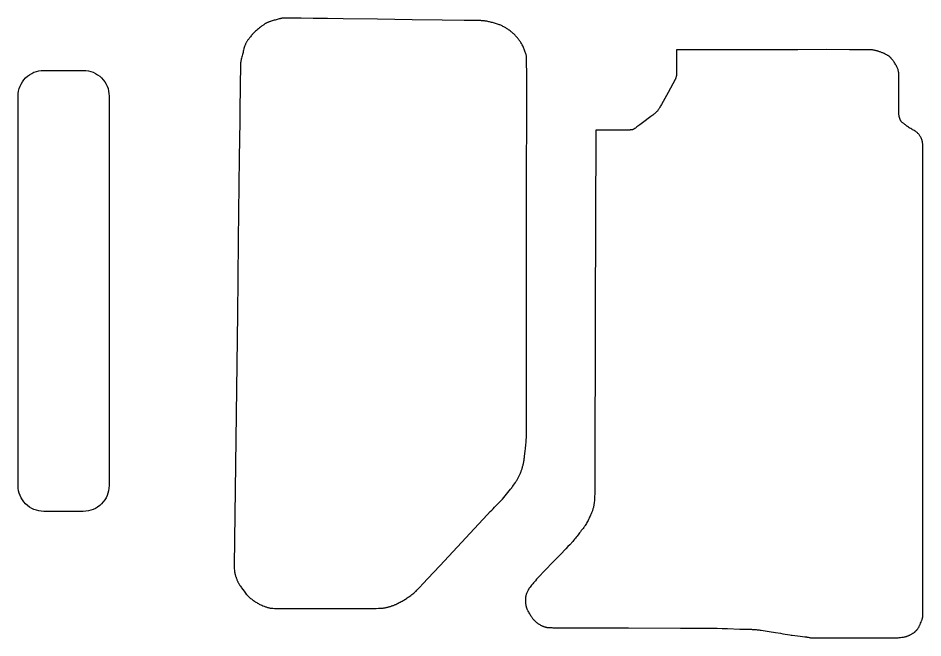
# Model space of a CAD drawing. Extents: x 346 to 6958, y 181 to 6446.
# Drawn here: x 749 to 2688, y 4202 to 5530 of the extents above; entities that cross this region are included whole.
import ezdxf

# ---------------------------------------------------------------- set-up
doc = ezdxf.new("R2010")
doc.units = 0
doc.layers.add('Default Layer', color=1, linetype='CONTINUOUS')

msp = doc.modelspace()

# ---------------------------------------------------------------- linework, layer by layer
at = {"layer": 'Default Layer'}
for points in [[(1724.6, 5524.5), (1704.8, 5524.8), (1658, 5525.5), (1593.2, 5526.4), (1519.4, 5527.4), (1445.8, 5528.4), (1411.9, 5528.8), (1381.4, 5529.2), (1355.5, 5529.5), (1335.3, 5529.7), (1327.7, 5529.8), (1321.9, 5529.8), (1318.2, 5529.8), (1317.1, 5529.8), (1316.5, 5529.7), (1315.5, 5529.6), (1314.4, 5529.4), (1313.4, 5529.2), (1312.3, 5529), (1311.3, 5528.8), (1310.3, 5528.5), (1308.2, 5528), (1306.2, 5527.4), (1304.2, 5526.8), (1302.1, 5526.2), (1300.1, 5525.6), (1298, 5525), (1295.8, 5524.4), (1293.6, 5523.7), (1291.3, 5523.1), (1290.2, 5522.7), (1289, 5522.4), (1287.9, 5522), (1286.7, 5521.6), (1285.6, 5521.1), (1284.5, 5520.7), (1283.4, 5520.2), (1282.4, 5519.7), (1281.3, 5519.2), (1280.2, 5518.6), (1279.1, 5517.9), (1277.9, 5517.2), (1276.8, 5516.5), (1275.6, 5515.7), (1274.4, 5514.9), (1273.2, 5514.1), (1272, 5513.2), (1270.8, 5512.4), (1269.6, 5511.5), (1268.4, 5510.6), (1266.1, 5508.8), (1264, 5507.1), (1261.9, 5505.3), (1259.9, 5503.5), (1257.9, 5501.7), (1256.9, 5500.8), (1255.9, 5499.8), (1255, 5498.9), (1254, 5497.9), (1253.1, 5497), (1252.1, 5496), (1251.2, 5495), (1250.3, 5494), (1249.5, 5492.9), (1248.6, 5491.9), (1246.8, 5489.8), (1245.1, 5487.6), (1244.2, 5486.4), (1243.3, 5485.3), (1242.5, 5484.1), (1241.7, 5482.9), (1240.8, 5481.7), (1240.1, 5480.5), (1239.3, 5479.3), (1238.6, 5478.1), (1237.9, 5477), (1237.2, 5475.8), (1236.6, 5474.6), (1236, 5473.4), (1235.5, 5472.3), (1235, 5471.1), (1234.6, 5469.9), (1234.2, 5468.7), (1233.8, 5467.5), (1233.4, 5466.2), (1233.1, 5465), (1232.8, 5463.8), (1232.2, 5461.3), (1231.6, 5458.8), (1231, 5456.3), (1230.4, 5453.9), (1229.8, 5451.5), (1229.1, 5449.1), (1228.5, 5446.7), (1227.8, 5444.2), (1227.2, 5441.8), (1226.9, 5440.6), (1226.7, 5439.4), (1226.4, 5438.2), (1226.2, 5437), (1226, 5435.7), (1225.9, 5434.5), (1225.8, 5433.9), (1225.8, 5432.9), (1225.7, 5429.3), (1225.6, 5424), (1225.4, 5416.8), (1225.1, 5397.8), (1224.8, 5372.8), (1224.4, 5342.9), (1223.9, 5308.6), (1222.9, 5230.1), (1220.8, 5055), (1219.8, 4970.4), (1218.9, 4896), (1211.9, 4357.5), (1211.9, 4357.1), (1211.9, 4356.6), (1212, 4354.5), (1212.1, 4352.4), (1212.3, 4349.8), (1212.6, 4347), (1212.7, 4345.6), (1212.9, 4344.2), (1213.1, 4342.8), (1213.3, 4341.5), (1213.5, 4340.2), (1213.7, 4339.1), (1214, 4338), (1214.4, 4336.8), (1214.7, 4335.6), (1215.1, 4334.3), (1215.6, 4332.9), (1216, 4331.6), (1216.5, 4330.2), (1217, 4328.9), (1217.6, 4327.5), (1218.1, 4326.2), (1218.6, 4324.9), (1219.2, 4323.6), (1219.7, 4322.4), (1220.2, 4321.3), (1220.7, 4320.2), (1221.2, 4319.3), (1221.7, 4318.3), (1222.2, 4317.4), (1222.8, 4316.5), (1223.3, 4315.7), (1223.9, 4314.8), (1224.4, 4313.9), (1225.6, 4312.2), (1226.8, 4310.5), (1228.1, 4308.8), (1230.6, 4305.5), (1233.3, 4301.8), (1234.9, 4299.8), (1236.5, 4297.7), (1238.1, 4295.7), (1239.7, 4293.8), (1240.5, 4292.9), (1241.3, 4292), (1242, 4291.2), (1242.8, 4290.5), (1243.5, 4289.8), (1244.2, 4289.1), (1245, 4288.4), (1245.8, 4287.7), (1247.3, 4286.4), (1248.9, 4285.1), (1250.5, 4283.9), (1252.1, 4282.6), (1253.8, 4281.5), (1255.4, 4280.4), (1257.1, 4279.3), (1258.7, 4278.2), (1260.4, 4277.2), (1262.2, 4276.2), (1263.9, 4275.2), (1265.6, 4274.3), (1267.4, 4273.4), (1269.2, 4272.6), (1271.2, 4271.7), (1273.6, 4270.7), (1276.2, 4269.7), (1277.6, 4269.1), (1279.1, 4268.6), (1280.5, 4268.1), (1282, 4267.6), (1283.5, 4267.1), (1285, 4266.7), (1286.5, 4266.3), (1288, 4265.9), (1289.5, 4265.6), (1290.9, 4265.3), (1291.4, 4265.3), (1292.3, 4265.2), (1294.8, 4265.1), (1298.4, 4265), (1303, 4264.9), (1308.6, 4264.8), (1315, 4264.8), (1330.2, 4264.7), (1347.9, 4264.6), (1367.4, 4264.5), (1388.3, 4264.5), (1409.7, 4264.5), (1431.2, 4264.5), (1452, 4264.6), (1471.6, 4264.7), (1489.3, 4264.8), (1504.5, 4264.9), (1516.5, 4265), (1521.1, 4265.1), (1524.7, 4265.2), (1527.2, 4265.2), (1528.1, 4265.3), (1528.6, 4265.3), (1530, 4265.5), (1531.4, 4265.7), (1532.8, 4265.9), (1534.3, 4266.2), (1535.7, 4266.4), (1537.1, 4266.7), (1538.6, 4267), (1540, 4267.4), (1541.4, 4267.7), (1542.8, 4268.1), (1544.2, 4268.5), (1545.5, 4268.9), (1546.9, 4269.3), (1548.2, 4269.7), (1549.5, 4270.1), (1550.8, 4270.5), (1552, 4271), (1553.3, 4271.4), (1554.6, 4272), (1555.9, 4272.5), (1557.2, 4273), (1558.5, 4273.6), (1561, 4274.8), (1563.5, 4276), (1565.9, 4277.2), (1568.1, 4278.3), (1570.1, 4279.4), (1572, 4280.4), (1573.9, 4281.5), (1575.8, 4282.7), (1577.6, 4283.8), (1579.4, 4285), (1581.2, 4286.2), (1583, 4287.5), (1584.8, 4288.7), (1586.7, 4290), (1588.6, 4291.4), (1590.7, 4292.9), (1592.8, 4294.4), (1594.9, 4296.1), (1596.9, 4297.7), (1598, 4298.5), (1599, 4299.4), (1599.9, 4300.2), (1600.9, 4301.1), (1601.8, 4302), (1603.5, 4303.7), (1609, 4309.6), (1617.2, 4318.2), (1627.4, 4329.1), (1652.7, 4356.2), (1681.5, 4387), (1736, 4445.5), (1755, 4465.9), (1760.9, 4472.3), (1764, 4475.5), (1766.9, 4478.5), (1769.8, 4481.5), (1775.6, 4487.3), (1778.5, 4490.3), (1781.4, 4493.3), (1782.8, 4494.8), (1784.3, 4496.3), (1785.7, 4497.8), (1787, 4499.3), (1789.9, 4502.6), (1792.8, 4506), (1795.9, 4509.6), (1798.8, 4513.3), (1801.7, 4516.9), (1804.4, 4520.3), (1805.7, 4522), (1806.9, 4523.6), (1808, 4525.1), (1809, 4526.5), (1810.9, 4529.2), (1812.9, 4532), (1814.8, 4534.7), (1815.7, 4536.1), (1816.6, 4537.6), (1817.5, 4539), (1818.4, 4540.4), (1819.2, 4541.8), (1820.1, 4543.3), (1820.9, 4544.7), (1821.7, 4546.2), (1822.4, 4547.6), (1823.1, 4549.1), (1823.8, 4550.5), (1824.5, 4552), (1825.1, 4553.5), (1825.7, 4555), (1826.3, 4556.5), (1826.9, 4558), (1827.4, 4559.6), (1828, 4561.1), (1828.5, 4562.6), (1829, 4564.2), (1829.4, 4565.7), (1829.9, 4567.3), (1830.3, 4568.9), (1830.7, 4570.4), (1831.1, 4572), (1831.5, 4573.6), (1831.9, 4575.2), (1832.3, 4576.9), (1832.6, 4578.6), (1832.9, 4580.4), (1833.2, 4582.3), (1833.5, 4584.2), (1833.8, 4586.1), (1834, 4588), (1834.5, 4591.9), (1834.9, 4595.7), (1835.8, 4602.9), (1836.1, 4606.3), (1836.5, 4609.7), (1836.9, 4613.1), (1837.2, 4616.5), (1837.5, 4619.9), (1837.8, 4623.3), (1838, 4626.7), (1838.2, 4630.1), (1838.2, 4631.7), (1838.2, 4634.7), (1838.3, 4644.7), (1838.3, 4659.6), (1838.3, 4678.7), (1838.3, 4727.7), (1838.3, 4787.1), (1838.2, 4919.3), (1838.2, 4983.2), (1838.2, 5039.6), (1838.2, 5066.6), (1838.2, 5095.9), (1838.3, 5127.2), (1838.5, 5159.7), (1838.7, 5226.4), (1839, 5291.6), (1839.1, 5322.2), (1839.1, 5350.9), (1839.1, 5376.9), (1839.1, 5388.8), (1839.1, 5399.8), (1839, 5409.9), (1839, 5419.1), (1838.9, 5427.1), (1838.8, 5434), (1838.7, 5439.8), (1838.6, 5442.2), (1838.5, 5444.2), (1838.4, 5446), (1838.3, 5447.4), (1838.3, 5448.4), (1838.2, 5449.1), (1837.9, 5450.1), (1837.7, 5451.1), (1837.5, 5452.1), (1837.2, 5453.1), (1836.6, 5455.1), (1836, 5457.1), (1835.3, 5459), (1834.6, 5461), (1833.8, 5463), (1833, 5464.9), (1832.2, 5466.8), (1831.3, 5468.7), (1830.4, 5470.5), (1829.4, 5472.3), (1828.5, 5474), (1827.5, 5475.7), (1826.5, 5477.4), (1825.5, 5478.9), (1824.5, 5480.5), (1823.5, 5482), (1822.4, 5483.5), (1821.3, 5484.9), (1820.1, 5486.4), (1819, 5487.8), (1817.8, 5489.2), (1816.5, 5490.6), (1815.3, 5492), (1814, 5493.3), (1812.7, 5494.6), (1811.3, 5495.8), (1810, 5497.1), (1808.7, 5498.3), (1807.3, 5499.5), (1806, 5500.6), (1804.6, 5501.7), (1803.2, 5502.8), (1801.7, 5503.8), (1800.3, 5504.9), (1798.8, 5505.9), (1797.4, 5506.8), (1795.9, 5507.8), (1794.3, 5508.7), (1792.8, 5509.6), (1791.3, 5510.5), (1789.7, 5511.3), (1788.1, 5512.1), (1786.5, 5512.9), (1784.9, 5513.6), (1783.3, 5514.4), (1781.7, 5515.1), (1780, 5515.7), (1778.2, 5516.4), (1776.3, 5517.1), (1774.3, 5517.7), (1772.2, 5518.4), (1770.1, 5519), (1768, 5519.6), (1765.9, 5520.2), (1763.7, 5520.7), (1761.6, 5521.2), (1759.5, 5521.7), (1757.5, 5522.1), (1755.5, 5522.5), (1753.6, 5522.9), (1751.9, 5523.2), (1750.2, 5523.5), (1748.6, 5523.7), (1747, 5523.9), (1745.4, 5524), (1743.8, 5524.1), (1742.2, 5524.2), (1740.6, 5524.3), (1739, 5524.3), (1737.4, 5524.4), (1734.2, 5524.4), (1731, 5524.4), (1727.8, 5524.4), (1724.6, 5524.5)], [(1984.6, 4504.8), (1984.4, 4501.8), (1984.2, 4498.7), (1984, 4495.6), (1983.7, 4492.5), (1983.5, 4490.9), (1983.3, 4489.4), (1983.1, 4487.9), (1982.9, 4486.4), (1982.6, 4485), (1982.4, 4483.6), (1982.1, 4482.2), (1981.8, 4480.8), (1981.4, 4479.4), (1981, 4478.1), (1980.6, 4476.7), (1980.1, 4475.4), (1979.7, 4474), (1979.2, 4472.7), (1978.7, 4471.3), (1978.1, 4470), (1977, 4467.4), (1975.9, 4464.8), (1974.8, 4462.4), (1973.8, 4460.1), (1972.7, 4457.9), (1971.6, 4455.7), (1970.5, 4453.5), (1969.4, 4451.3), (1968.2, 4449.1), (1967, 4447), (1965.7, 4444.9), (1964.4, 4442.8), (1963.7, 4441.8), (1963, 4440.7), (1962.2, 4439.6), (1961.4, 4438.5), (1959.7, 4436.2), (1957.9, 4433.9), (1956, 4431.5), (1954.2, 4429.2), (1952.3, 4426.8), (1950.5, 4424.6), (1947, 4420), (1945.1, 4417.6), (1943.3, 4415.3), (1941.4, 4412.9), (1939.5, 4410.6), (1937.6, 4408.3), (1935.7, 4406), (1935, 4405.3), (1934.1, 4404.2), (1931.2, 4401.2), (1927.4, 4397.2), (1922.7, 4392.2), (1911.4, 4380.5), (1898.9, 4367.5), (1875.3, 4343), (1867.1, 4334.5), (1864.5, 4331.8), (1863.1, 4330.3), (1860.3, 4327.3), (1857.5, 4324.2), (1856.1, 4322.6), (1854.7, 4321.1), (1853.4, 4319.5), (1852, 4317.9), (1850.7, 4316.2), (1849.3, 4314.4), (1847.9, 4312.6), (1846.5, 4310.7), (1845.1, 4308.9), (1843.9, 4307.2), (1843.4, 4306.3), (1842.8, 4305.5), (1842.4, 4304.8), (1842, 4304), (1841.2, 4302.6), (1840.5, 4301.2), (1839.8, 4299.7), (1839.2, 4298.2), (1838.6, 4296.7), (1838.3, 4296), (1838, 4295.2), (1837.8, 4294.5), (1837.6, 4293.7), (1837.4, 4292.9), (1837.2, 4292.1), (1837, 4291.3), (1836.9, 4290.5), (1836.7, 4289.7), (1836.6, 4288.9), (1836.5, 4288), (1836.4, 4287.2), (1836.3, 4286.3), (1836.2, 4285.4), (1836.1, 4283.6), (1836.1, 4281.9), (1836.1, 4280.1), (1836.2, 4279.2), (1836.2, 4278.4), (1836.4, 4276.6), (1836.6, 4274.9), (1836.8, 4273.1), (1837, 4272.3), (1837.1, 4271.4), (1837.3, 4270.5), (1837.5, 4269.6), (1837.7, 4268.8), (1838, 4267.9), (1838.2, 4267), (1838.5, 4266.2), (1838.8, 4265.4), (1839.1, 4264.5), (1839.4, 4263.7), (1839.8, 4262.8), (1840.2, 4261.9), (1840.7, 4260.9), (1841.2, 4259.9), (1841.7, 4259), (1842.8, 4257), (1843.9, 4255.1), (1845, 4253.2), (1846.1, 4251.5), (1847, 4250), (1847.9, 4248.7), (1848.8, 4247.3), (1849.8, 4245.9), (1850.7, 4244.6), (1851.7, 4243.3), (1852.8, 4242), (1853.3, 4241.4), (1853.8, 4240.7), (1854.4, 4240.1), (1855, 4239.5), (1856.2, 4238.4), (1857.4, 4237.2), (1858.7, 4236.1), (1860, 4235), (1861.4, 4233.9), (1862.8, 4232.9), (1864.2, 4231.9), (1865, 4231.4), (1865.7, 4231), (1867.2, 4230.1), (1868.8, 4229.2), (1870.5, 4228.3), (1871.4, 4227.9), (1872.2, 4227.5), (1873.1, 4227.1), (1874, 4226.7), (1874.9, 4226.3), (1875.8, 4226), (1876.8, 4225.7), (1877.7, 4225.4), (1878.6, 4225.1), (1879.5, 4224.8), (1880.4, 4224.6), (1881.4, 4224.4), (1882.3, 4224.3), (1883.3, 4224.2), (1884.2, 4224.1), (1885.2, 4224), (1886.1, 4223.9), (1887.1, 4223.9), (1889.1, 4223.8), (1891, 4223.7), (1893, 4223.7), (1894.9, 4223.6), (1899.3, 4223.6), (1910, 4223.5), (1946.8, 4223.4), (2057, 4223.2), (2168.9, 4222.9), (2207.8, 4222.8), (2219.9, 4222.7), (2225.9, 4222.7), (2231.3, 4222.6), (2236.7, 4222.5), (2242.1, 4222.3), (2247.5, 4222.2), (2258.2, 4221.8), (2269, 4221.5), (2295.6, 4220.5), (2299.7, 4220.4), (2303.9, 4220.4), (2312.1, 4220.3), (2316.3, 4220.2), (2318.3, 4220.1), (2320.4, 4220.1), (2322.5, 4220), (2324.5, 4219.9), (2326.6, 4219.7), (2328.6, 4219.6), (2330.7, 4219.4), (2332.8, 4219.2), (2334.9, 4218.9), (2337.1, 4218.7), (2339.2, 4218.4), (2341.4, 4218.1), (2345.7, 4217.5), (2350.1, 4216.8), (2354.4, 4216.1), (2358.8, 4215.5), (2363.1, 4214.8), (2367.6, 4214.1), (2372.4, 4213.3), (2382.7, 4211.5), (2387.9, 4210.6), (2393.1, 4209.8), (2398.1, 4209), (2402.9, 4208.2), (2405.4, 4207.9), (2408, 4207.5), (2413.6, 4206.8), (2419.5, 4206.1), (2425.3, 4205.4), (2435.1, 4204.2), (2438.4, 4203.8), (2439.5, 4203.6), (2440.2, 4203.5), (2441.2, 4203.3), (2442.2, 4203.1), (2444.1, 4202.6), (2445.1, 4202.4), (2446, 4202.2), (2447, 4202), (2448, 4201.8), (2448.7, 4201.8), (2450.4, 4201.8), (2456.3, 4201.8), (2476.6, 4201.7), (2504.9, 4201.7), (2537.2, 4201.7), (2569.7, 4201.7), (2598.2, 4201.8), (2618.8, 4201.8), (2624.9, 4201.8), (2627.6, 4201.8), (2630.7, 4201.9), (2632.3, 4202), (2633.8, 4202.1), (2635.4, 4202.1), (2636.9, 4202.2), (2638.4, 4202.4), (2640, 4202.6), (2643.2, 4203), (2645, 4203.2), (2646.7, 4203.5), (2648.5, 4203.9), (2649.4, 4204.1), (2650.3, 4204.3), (2651.2, 4204.5), (2652.1, 4204.7), (2652.9, 4205), (2653.7, 4205.3), (2654.6, 4205.6), (2655.6, 4206), (2656.6, 4206.4), (2657.6, 4206.9), (2658.7, 4207.4), (2659.9, 4207.9), (2661, 4208.5), (2662.1, 4209), (2663.3, 4209.6), (2664.4, 4210.2), (2665.5, 4210.9), (2666.5, 4211.5), (2667.5, 4212.1), (2668.4, 4212.6), (2669.2, 4213.2), (2669.9, 4213.7), (2670.5, 4214.3), (2671.2, 4214.8), (2671.8, 4215.4), (2672.4, 4216), (2673, 4216.6), (2673.6, 4217.2), (2674.2, 4217.9), (2674.8, 4218.5), (2675.3, 4219.2), (2675.8, 4219.8), (2676.4, 4220.5), (2676.9, 4221.2), (2677.8, 4222.6), (2678.8, 4224), (2679.3, 4224.8), (2679.8, 4225.7), (2680.3, 4226.8), (2680.9, 4228), (2681.5, 4229.2), (2682.1, 4230.5), (2683.2, 4233.1), (2684.3, 4235.7), (2685.3, 4238), (2686, 4239.9), (2686.3, 4240.7), (2686.5, 4241.3), (2686.8, 4242.3), (2687, 4243.3), (2687.2, 4244.3), (2687.4, 4245.3), (2687.6, 4246.4), (2687.7, 4247.4), (2687.8, 4248.4), (2687.9, 4249.5), (2688, 4250.7), (2688, 4253.7), (2688, 4265), (2688, 4305.7), (2688, 4365.8), (2688, 4439.5), (2688, 4604.2), (2687.9, 4753.4), (2687.9, 4823.1), (2688, 4902.5), (2688.1, 5066.9), (2688.1, 5140.5), (2688.1, 5200.6), (2688.1, 5223.8), (2688, 5241.5), (2688, 5252.9), (2688, 5256), (2687.9, 5257.3), (2687.8, 5258.8), (2687.7, 5260.2), (2687.5, 5261.6), (2687.3, 5263.1), (2687.1, 5264.5), (2687, 5265.2), (2686.8, 5265.9), (2686.6, 5266.6), (2686.5, 5267.3), (2686.3, 5267.9), (2686, 5268.6), (2685.8, 5269.3), (2685.5, 5270), (2685.2, 5270.8), (2684.8, 5271.5), (2684.5, 5272.3), (2684.1, 5273), (2683.3, 5274.6), (2682.4, 5276.1), (2681.6, 5277.5), (2680.7, 5278.7), (2680.3, 5279.3), (2679.9, 5279.8), (2679.2, 5280.8), (2678.3, 5281.8), (2677.5, 5282.7), (2676.6, 5283.6), (2675.6, 5284.4), (2674.7, 5285.2), (2673.7, 5286), (2672.7, 5286.8), (2672.2, 5287.2), (2671.5, 5287.6), (2670.8, 5288.1), (2669.9, 5288.6), (2668.1, 5289.6), (2666.1, 5290.7), (2664, 5291.8), (2662, 5292.9), (2660.1, 5294), (2659.3, 5294.5), (2658.5, 5295), (2657, 5296.1), (2655.4, 5297.2), (2653.8, 5298.4), (2652.2, 5299.6), (2650.7, 5300.8), (2649.4, 5301.9), (2647.3, 5303.6), (2645.6, 5304.9), (2644.8, 5305.6), (2643.9, 5306.4), (2643.1, 5307.1), (2642.4, 5307.8), (2642.1, 5308.1), (2641.7, 5308.5), (2641.4, 5308.8), (2641.2, 5309.2), (2640.7, 5309.9), (2640.3, 5310.6), (2639.9, 5311.4), (2639.5, 5312.1), (2639.2, 5312.9), (2638.9, 5313.7), (2638.6, 5314.5), (2638.3, 5315.3), (2638, 5316.2), (2637.8, 5317.3), (2637.5, 5318.5), (2637.2, 5319.8), (2637, 5321.1), (2636.8, 5322.4), (2636.6, 5323.5), (2636.5, 5324.6), (2636.4, 5325.5), (2636.4, 5326.5), (2636.4, 5327.4), (2636.4, 5328.4), (2636.5, 5330.3), (2636.5, 5331.2), (2636.5, 5332.2), (2636.5, 5397.6), (2636.5, 5399.6), (2636.5, 5401.7), (2636.6, 5405.9), (2636.6, 5407.9), (2636.6, 5408.9), (2636.6, 5409.8), (2636.5, 5410.7), (2636.5, 5411.6), (2636.4, 5412.5), (2636.3, 5413.3), (2636.1, 5414), (2636, 5414.8), (2635.8, 5415.5), (2635.6, 5416.3), (2635.2, 5417.8), (2634.8, 5419.3), (2634.3, 5420.8), (2633.7, 5422.2), (2633.1, 5423.7), (2632.5, 5425.1), (2632.2, 5425.8), (2631.8, 5426.6), (2631.4, 5427.4), (2630.9, 5428.3), (2629.9, 5430), (2628.9, 5431.7), (2627.8, 5433.5), (2626.6, 5435.2), (2625.6, 5436.7), (2624.5, 5438.2), (2623.5, 5439.5), (2622.5, 5440.8), (2621.5, 5442.1), (2620.4, 5443.3), (2619.8, 5444), (2619.3, 5444.6), (2618.7, 5445.2), (2618.1, 5445.8), (2617.5, 5446.3), (2616.9, 5446.9), (2616.3, 5447.4), (2615.6, 5447.9), (2614.9, 5448.4), (2614.2, 5448.9), (2613.4, 5449.4), (2612.5, 5449.9), (2611.7, 5450.4), (2610.8, 5450.9), (2608.9, 5451.9), (2607, 5452.8), (2605.2, 5453.6), (2602.1, 5455), (2600.8, 5455.6), (2599.4, 5456.2), (2598, 5456.7), (2596.7, 5457.2), (2595.3, 5457.7), (2593.9, 5458.2), (2592.5, 5458.6), (2591.1, 5459.1), (2589.7, 5459.5), (2588.2, 5459.9), (2586.6, 5460.3), (2585, 5460.7), (2583.4, 5461.1), (2581.8, 5461.4), (2580.1, 5461.7), (2579.3, 5461.8), (2578.5, 5461.9), (2578.1, 5462), (2577.3, 5462), (2574.6, 5462), (2565, 5462.1), (2550.2, 5462.1), (2530.9, 5462.1), (2480.9, 5462.2), (2419.9, 5462.1), (2283.5, 5462), (2217.6, 5462), (2159.8, 5461.9), (2159.8, 5416.3), (2159.8, 5413.7), (2159.8, 5411), (2159.8, 5408.7), (2159.8, 5407.7), (2159.8, 5407), (2159.7, 5406.4), (2159.6, 5405.9), (2159.5, 5405.3), (2159.4, 5404.7), (2159.1, 5403.6), (2158.8, 5402.5), (2158.4, 5401.4), (2158, 5400.3), (2157.6, 5399.1), (2157.1, 5398), (2156.7, 5397.2), (2155.7, 5395.3), (2152.2, 5389), (2141.9, 5370.2), (2131.4, 5351.2), (2127.7, 5344.5), (2126.5, 5342.3), (2125.8, 5341.2), (2124.4, 5338.8), (2123.7, 5337.6), (2123, 5336.4), (2122.3, 5335.2), (2121.5, 5334), (2120.7, 5332.9), (2120.3, 5332.3), (2119.9, 5331.8), (2119, 5330.7), (2118, 5329.7), (2117, 5328.6), (2116, 5327.6), (2114.9, 5326.7), (2113.8, 5325.7), (2112.8, 5324.7), (2111.7, 5323.8), (2110.8, 5323.1), (2109.4, 5322), (2105.1, 5318.8), (2099.5, 5314.6), (2093.2, 5310), (2081.4, 5301.2), (2077.1, 5298.1), (2074.8, 5296.5), (2073.8, 5295.7), (2072.8, 5295), (2071.8, 5294.2), (2070.7, 5293.4), (2070.2, 5293), (2069.7, 5292.6), (2069.2, 5292.3), (2068.6, 5291.9), (2068.1, 5291.6), (2067.5, 5291.4), (2066.9, 5291.1), (2066.3, 5290.9), (2065.7, 5290.7), (2065, 5290.5), (2064.3, 5290.4), (2063.5, 5290.3), (2062.7, 5290.2), (2061.9, 5290.1), (2061, 5290.1), (2060.2, 5290), (2058.4, 5290), (2056.6, 5290), (2054.8, 5290), (2053.1, 5289.9), (2051.8, 5289.9), (2049.9, 5289.9), (2044, 5289.8), (2026.7, 5289.8), (2006.1, 5289.9), (1987.1, 5289.9), (1985.9, 4897.4), (1985.7, 4843.3), (1985.6, 4782), (1985.3, 4655.1), (1985.1, 4598.1), (1984.9, 4551.2), (1984.9, 4532.8), (1984.8, 4518.6), (1984.7, 4509.1), (1984.6, 4506.3), (1984.6, 4504.8)]]:
    msp.add_lwpolyline(points, close=True, dxfattribs=at)
msp.add_lwpolyline([(749, 4528), (749, 5362.5, -0.4168), (804.2, 5417.8), (888.8, 5417.8, -0.4168), (944, 5362.5), (944, 4528, -0.4168), (888.8, 4472.8), (804.2, 4472.8, -0.4168), (749, 4528)], format="xyb", close=True, dxfattribs=at)

doc.saveas('drawing.dxf')
